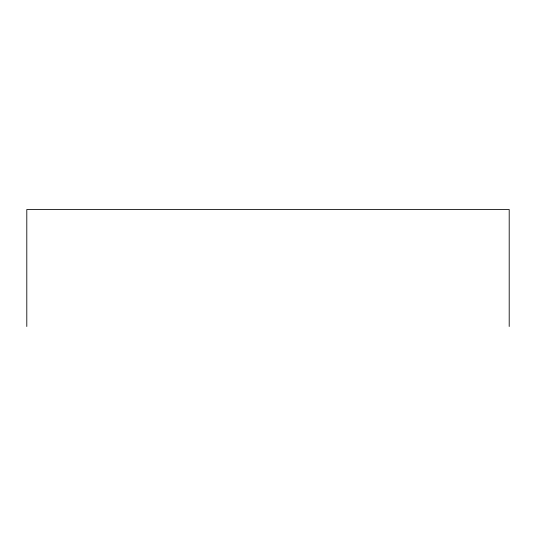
<?xml version="1.0" encoding="UTF-8"?>
<svg xmlns="http://www.w3.org/2000/svg" width="536" height="536" viewBox="0 0 536 536"><rect width="100%" height="100%" fill="white"/><g stroke="black" fill="none" stroke-linecap="round" stroke-linejoin="round"><path stroke-width="0.8" d="M509.2 326.498L509.2 209.502L26.8 209.502L26.8 326.498"/></g></svg>
